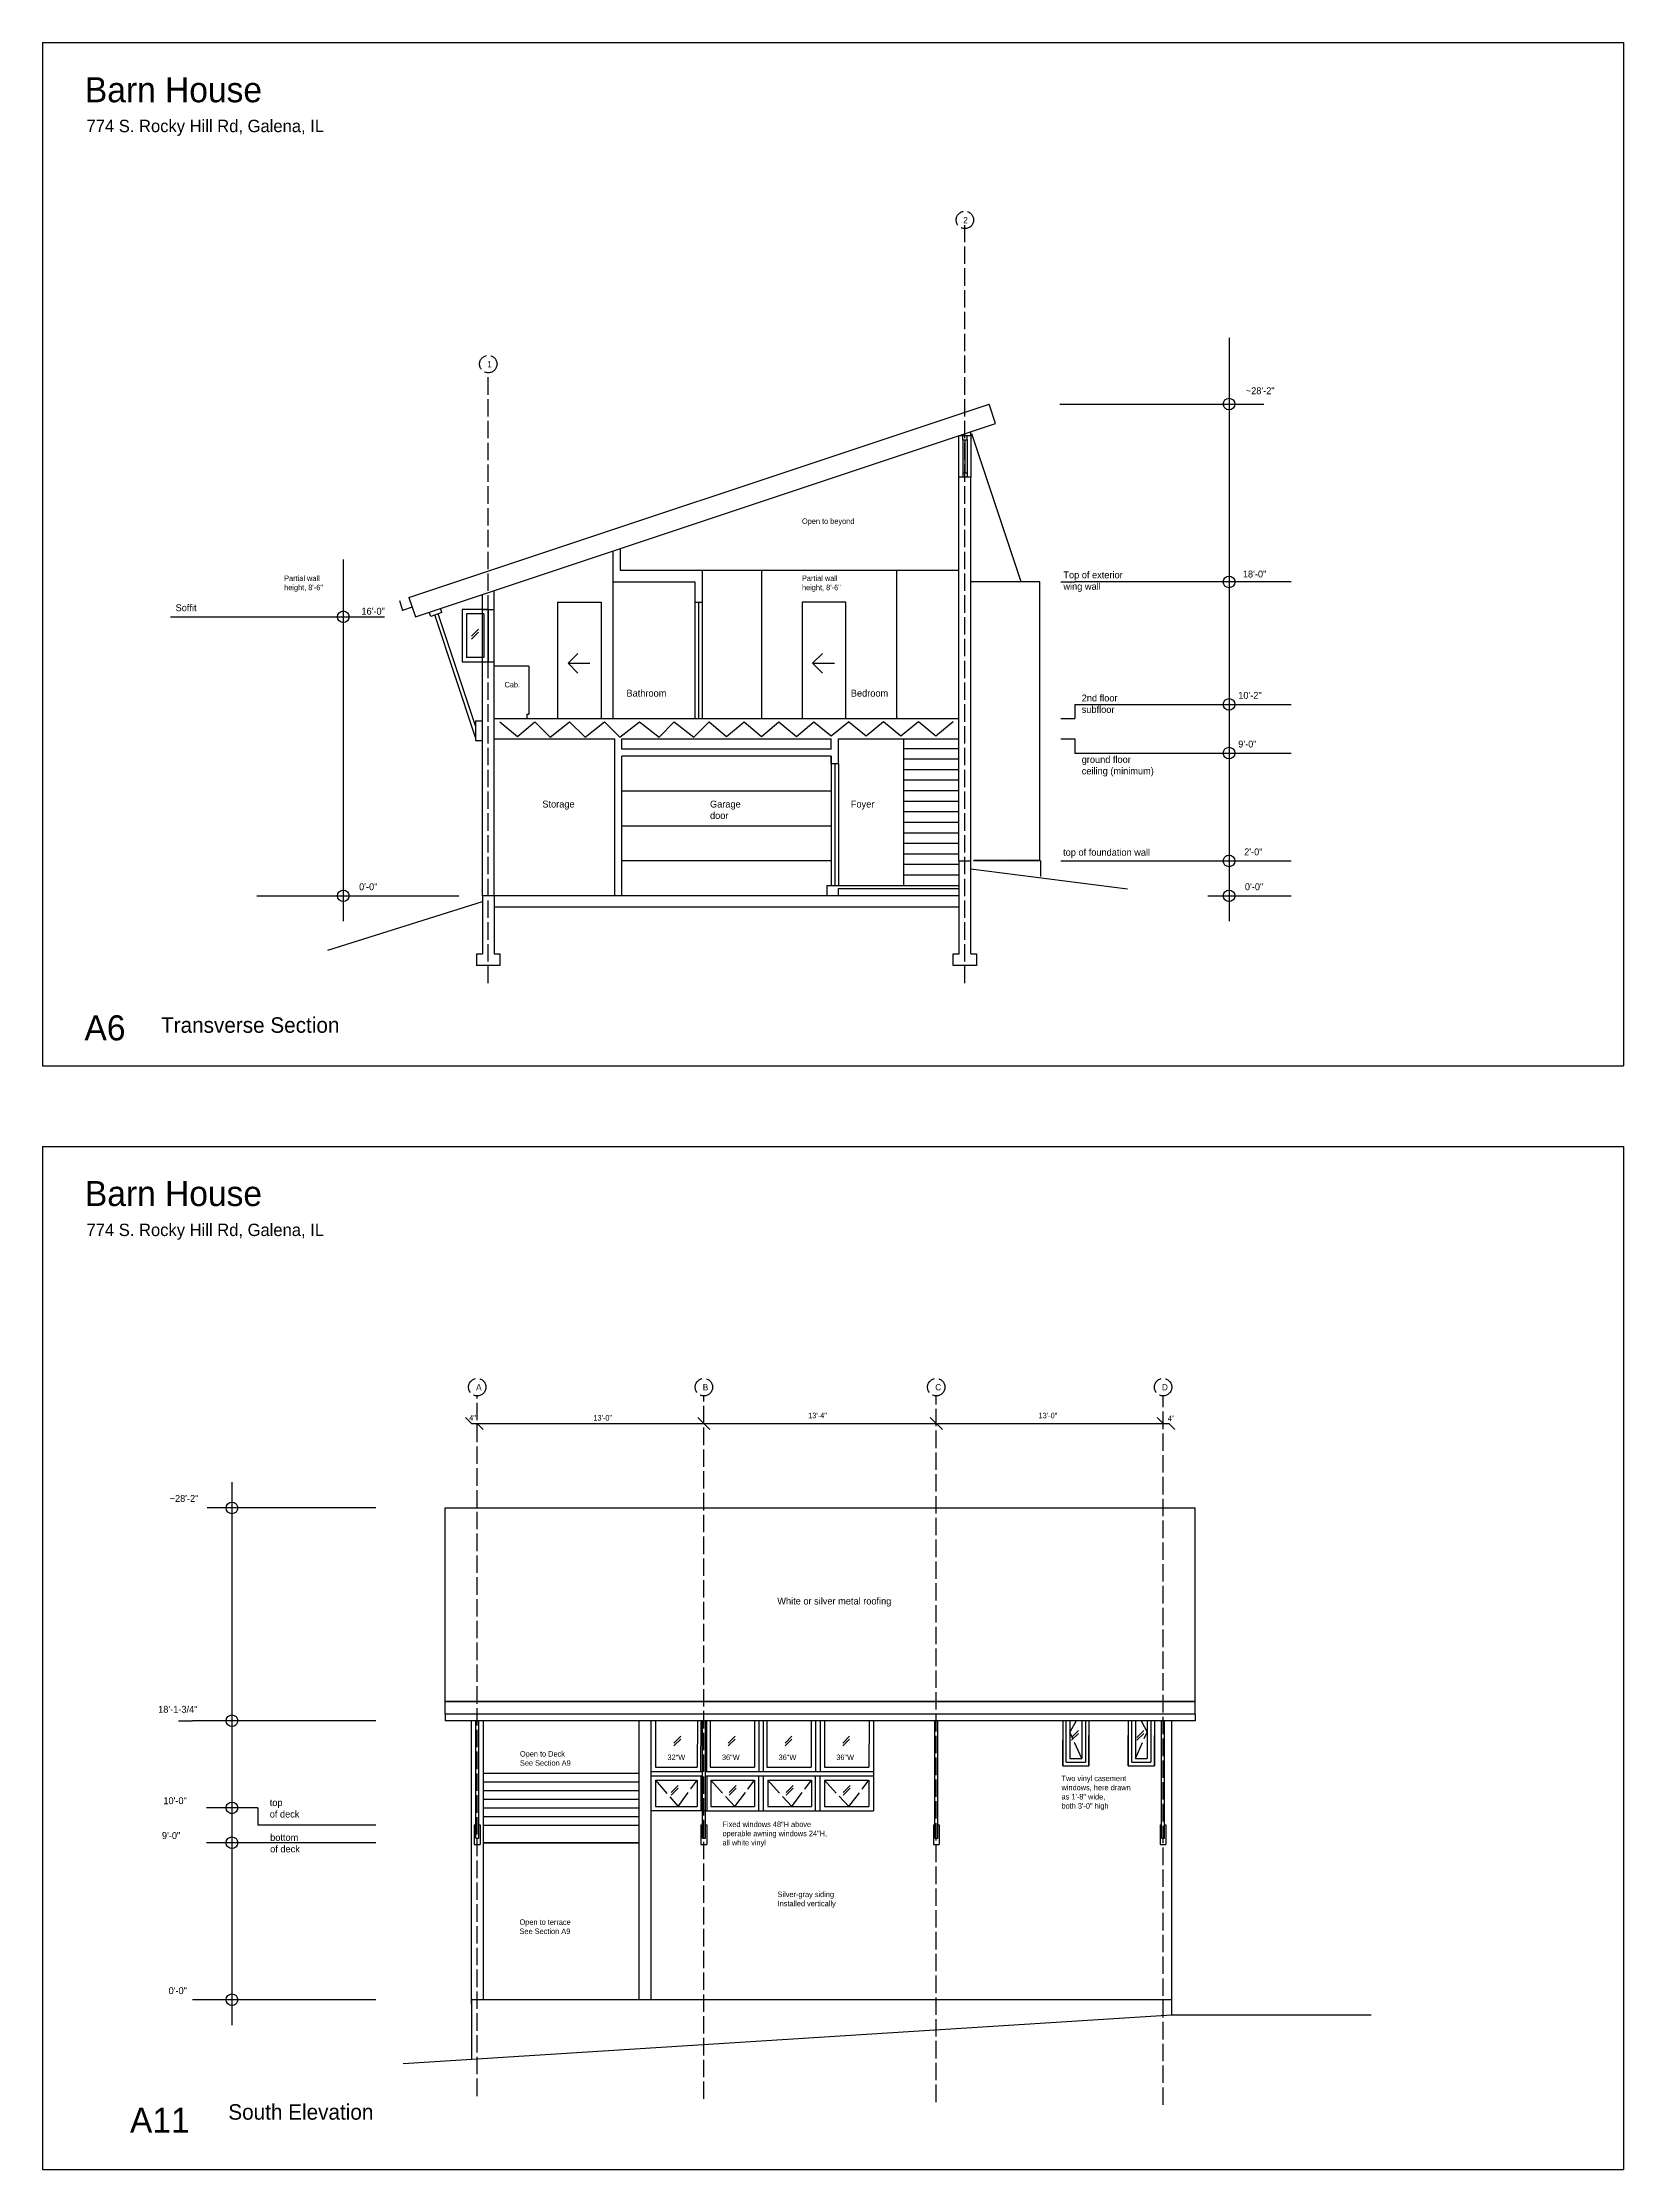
# Model space of a CAD drawing. Header units: inches. Extents: x 967 to 5652, y 0 to 2983.
# Drawn here: x 2166 to 3254, y 0 to 1464 of the extents above; entities that cross this region are included whole.
import ezdxf

# ---------------------------------------------------------------- set-up
doc = ezdxf.new("R2010")
doc.units = ezdxf.units.IN
doc.header["$MEASUREMENT"] = 0
doc.linetypes.add('ACAD_ISO02W100', pattern=[15, 12, -3])
for name, color, linetype in [('blocks', 251, 'Continuous'), ('const', 7, 'Continuous'), ('e1', 7, 'Continuous'), ('e2', 251, 'Continuous'), ('grid', 252, 'ACAD_ISO02W100'), ('millwork', 253, 'Continuous'), ('soffit', 253, 'ACAD_ISO02W100'), ('stairs', 140, 'Continuous'), ('walls', 7, 'Continuous')]:
    doc.layers.add(name, color=color, linetype=linetype)

msp = doc.modelspace()

# ---------------------------------------------------------------- linework, layer by layer
for p, q in [((2166, 1463.5), (3254, 1463.5)), ((2166, 1463.5), (2166, 759.5)), ((3254, 1463.5), (3254, 759.5)), ((2166, 1264.6), (2166, 759.5)), ((2796.8, 900.4), (2804.8, 900.4)), ((2166, 759.5), (2836.2, 759.5)), ((2166, 759.5), (3254, 759.5)), ((2166, 704), (2166, 0)), ((2166, 704), (3254, 704)), ((3254, 704), (3254, 0)), ((2461.2, 117.3), (2461.2, 113.8)), ((2166, 0), (3254, 0))]:
    msp.add_line(p, q)
at = {"layer": 'blocks'}
for p, q in [((2806.8, 900.9), (2828.3, 900.9)), ((2828.8, 900.9), (2852.3, 900.9))]:
    msp.add_line(p, q, dxfattribs=at)
at = {"layer": 'e1'}
for p, q in [((2800.8, 1190.1), (2800.8, 1167.4)), ((2804.8, 1164.4), (2796.7, 1164.4)), ((2804.8, 1164.4), (2804.8, 1164.4)), ((2558.5, 1113.7), (2558.5, 1092.4)), ((2563.5, 1115.3), (2563.5, 1100.4)), ((2563.5, 1100.4), (2619.9, 1100.4)), ((2468.8, 1073.4), (2468.8, 1083.8)), ((2476.8, 1073.4), (2476.8, 1086.4)), ((2558.5, 1092.4), (2614.9, 1092.4)), ((2411.6, 1079.5), (2413.8, 1072.8)), ((2418.2, 1081.7), (2422.6, 1068.4)), ((2472.8, 1073.4), (2454.8, 1073.4)), ((2454.8, 1073.4), (2454.8, 1037.4)), ((2468.8, 1073.4), (2476.8, 1073.4)), ((2472.8, 1037.4), (2472.8, 1073.4)), ((2472.8, 1073.4), (2472.8, 1037.4)), ((2614.9, 1078.4), (2619.9, 1078.4)), ((2617.4, 1078.4), (2617.4, 998.4)), ((2454.8, 1037.4), (2468.8, 1037.4)), ((2468.8, 1037.4), (2476.8, 1037.4)), ((2500.8, 1034.4), (2476.8, 1034.4)), ((2500.8, 1034.4), (2500.8, 1001.4)), ((2499.3, 1001.4), (2500.8, 1001.4)), ((2499.3, 1001.4), (2499.3, 998.4)), ((2708.8, 977.4), (2564.8, 977.4)), ((2564.8, 876.4), (2564.8, 972.4)), ((2708.8, 972.4), (2564.8, 972.4)), ((2708.8, 967.4), (2708.8, 968.4)), ((2708.8, 967.4), (2713.8, 967.4)), ((2711.3, 967.4), (2711.3, 883.4)), ((2713.8, 967.4), (2713.8, 968.4)), ((2559.8, 876.4), (2559.8, 956.4)), ((2713.8, 876.4), (2713.8, 881.4)), ((2457.1, 517.4), (2461.2, 513.3)), ((2465.2, 513.3), (2469.3, 509.2)), ((2617.1, 517.4), (2625.3, 509.2)), ((2777, 517.4), (2785.3, 509.2)), ((2933.1, 517.4), (2937.2, 513.3)), ((2941.2, 513.3), (2945.3, 509.2)), ((2443.2, 322.1), (2959.2, 322.1)), ((2959.2, 322.1), (2443.2, 322.1)), ((2959.2, 313.3), (2443.2, 313.3)), ((2443.2, 313.3), (2443.2, 308.8)), ((2959.2, 308.8), (2443.2, 308.8)), ((2464.2, 237.2), (2464.2, 308.8)), ((2466.2, 237.2), (2466.2, 308.8)), ((2469.2, 308.8), (2469.2, 116.8)), ((2576.6, 116.8), (2576.6, 308.8)), ((2620.2, 237.2), (2620.2, 308.8)), ((2622.2, 237.2), (2622.2, 308.8)), ((2780.1, 237.2), (2780.1, 308.8)), ((2782.1, 237.2), (2782.1, 308.8)), ((2936.2, 237.2), (2936.2, 308.8)), ((2938.2, 237.2), (2938.2, 308.8)), ((2959.2, 313.3), (2959.2, 308.8)), ((2469.2, 236.8), (2576.6, 236.8)), ((2469.2, 224.8), (2576.6, 224.8)), ((2461.2, 113.8), (2461.2, 76)), ((2943.2, 106.4), (3080.4, 106.4))]:
    msp.add_line(p, q, dxfattribs=at)
at = {"layer": 'e2'}
for p, q in [((2982.6, 1260.4), (2982.6, 859)), ((2866.1, 1214.8), (3006.5, 1214.8)), ((2796.7, 1164.4), (2796.7, 1193.1)), ((2799.3, 1190.1), (2799.3, 1167.4)), ((2802.3, 1190.1), (2802.3, 1167.4)), ((2804.8, 1193.1), (2804.8, 1164.4)), ((2839.5, 1092.4), (2805.5, 1194.4)), ((2796.7, 1164.4), (2796.7, 1164.4)), ((2373, 1107.8), (2373, 859)), ((2619.9, 1100.4), (2796.8, 1100.4)), ((2660.9, 1100.4), (2660.9, 998.4)), ((2753.8, 1100.4), (2753.8, 998.4)), ((2558.5, 1092.4), (2558.5, 998.4)), ((2852.3, 1092.4), (2804.8, 1092.4)), ((2852.3, 900.9), (2852.3, 1092.4)), ((2866.9, 1092.4), (2876.5, 1092.4)), ((3025.4, 1092.4), (2876.5, 1092.4)), ((2254, 1068.4), (2393.1, 1068.4)), ((2393.1, 1068.4), (2401.3, 1068.4)), ((2433.2, 1068.7), (2432.2, 1071.6)), ((2440.8, 1071.3), (2433.2, 1068.7)), ((2464.1, 985.4), (2436, 1069.7)), ((2464.1, 993.3), (2438.4, 1070.5)), ((2440.8, 1071.3), (2439.8, 1074.1)), ((2440.8, 1071.3), (2439.8, 1074.1)), ((2457.8, 1070.4), (2457.8, 1040.4)), ((2469.8, 1070.4), (2457.8, 1070.4)), ((2468.8, 1037.4), (2468.8, 1073.4)), ((2469.8, 1070.4), (2469.8, 1040.4)), ((2476.8, 1037.4), (2476.8, 1073.4)), ((2520.5, 1078.4), (2520.5, 998.4)), ((2520.5, 1078.4), (2550.5, 1078.4)), ((2550.5, 1078.4), (2550.5, 998.4)), ((2614.9, 1078.4), (2614.9, 998.4)), ((2619.9, 1078.4), (2619.9, 998.4)), ((2718.8, 1078.4), (2688.8, 1078.4)), ((2688.8, 1078.4), (2688.8, 998.4)), ((2718.8, 998.4), (2718.8, 1078.4)), ((2461.2, 1055), (2466, 1059.8)), ((2461.2, 1053), (2466, 1057.8)), ((2469.8, 1040.4), (2457.8, 1040.4)), ((2527.7, 1036.4), (2534.5, 1043.2)), ((2696, 1036.4), (2702.8, 1043.2)), ((2527.7, 1036.4), (2542.7, 1036.4)), ((2527.7, 1036.4), (2534.5, 1029.6)), ((2696, 1036.4), (2711, 1036.4)), ((2696, 1036.4), (2702.8, 1029.6)), ((2480.8, 996.1), (2492.8, 986.1)), ((2492.8, 986.1), (2504.8, 996.1)), ((2504.8, 996.1), (2515.4, 985.5)), ((2515.4, 985.5), (2528.8, 996.1)), ((2528.8, 996.1), (2539.4, 985.5)), ((2539.4, 985.5), (2552.8, 996.1)), ((2552.8, 996.1), (2563.4, 985.5)), ((2563.4, 985.5), (2576.8, 996.1)), ((2576.8, 996.1), (2590.3, 985.5)), ((2590.3, 985.5), (2600.8, 996.1)), ((2600.8, 996.1), (2614.3, 985.5)), ((2614.3, 985.5), (2624.8, 996.1)), ((2624.8, 996.1), (2636.8, 986.1)), ((2636.8, 986.1), (2648.8, 996.1)), ((2648.8, 996.1), (2660.8, 986.1)), ((2660.8, 986.1), (2672.8, 996.1)), ((2672.8, 996.1), (2684.8, 986.1)), ((2684.8, 986.1), (2696.8, 996.1)), ((2696.8, 996.1), (2708.8, 986.4)), ((2708.8, 986.4), (2720.8, 996.1)), ((2720.8, 996.4), (2732.8, 986.4)), ((2732.8, 986.4), (2744.8, 996.4)), ((2744.8, 996.4), (2756.8, 986.4)), ((2756.8, 986.4), (2768.8, 996.4)), ((2768.8, 996.4), (2780.8, 986.4)), ((2780.8, 986.4), (2792.8, 996.4)), ((2866.9, 998.4), (2876.5, 998.4)), ((2876.5, 1008.1), (3025.4, 1008.1)), ((2876.5, 1008.1), (2876.5, 998.4)), ((2866.9, 984.4), (2876.5, 984.4)), ((2876.5, 984.4), (2876.5, 974.6)), ((2708.8, 967.4), (2708.8, 883.4)), ((2713.8, 967.4), (2713.8, 883.4)), ((2876.5, 974.6), (3025.4, 974.6)), ((2709.1, 948.4), (2564.8, 948.4)), ((2709.1, 924.4), (2564.8, 924.4)), ((2709.1, 900.4), (2564.8, 900.4)), ((2852.8, 900.4), (2806.8, 900.4)), ((2852.8, 900.4), (2852.8, 889.7)), ((2866.9, 900.4), (3025.4, 900.4)), ((2313.5, 876.4), (2452.6, 876.4)), ((2967.9, 876.4), (3025.4, 876.4)), ((2461.2, 513.3), (2941.2, 513.3)), ((2296.4, 473), (2296.4, 99.4)), ((2395.3, 455.2), (2279.4, 455.2)), ((2259.5, 308.8), (2269.2, 308.8)), ((2278.9, 308.8), (2269.2, 308.8)), ((2395.3, 308.8), (2278.9, 308.8)), ((2584.6, 308.8), (2584.6, 117.3)), ((2587.9, 308.8), (2587.9, 276.8)), ((2616.7, 308.8), (2616.6, 276.8)), ((2619.1, 273.8), (2619.2, 308.8)), ((2623.1, 273.8), (2623.1, 308.8)), ((2625.4, 308.8), (2625.4, 276.8)), ((2656.1, 308.8), (2656.1, 276.8)), ((2659.1, 308.8), (2659.1, 273.8)), ((2662.1, 273.8), (2662.1, 308.8)), ((2664.4, 308.8), (2664.4, 276.8)), ((2695.1, 308.8), (2695.1, 276.8)), ((2698.1, 308.8), (2698.1, 273.8)), ((2701.1, 308.8), (2701.1, 273.8)), ((2704.1, 308.8), (2704.1, 276.8)), ((2734.9, 308.8), (2734.8, 276.8)), ((2737.9, 308.8), (2737.8, 246.7)), ((2868.2, 308.8), (2868.2, 277.8)), ((2870.6, 280.3), (2870.6, 308.8)), ((2873.1, 308.8), (2873.1, 282.8)), ((2881.2, 308.8), (2881.2, 282.8)), ((2883.7, 308.8), (2883.7, 280.3)), ((2886.2, 308.8), (2886.2, 277.8)), ((2913.2, 308.8), (2913.2, 277.8)), ((2915.6, 280.3), (2915.6, 308.8)), ((2918.1, 308.8), (2918.1, 282.8)), ((2926.2, 308.8), (2926.2, 282.8)), ((2928.7, 308.8), (2928.7, 280.3)), ((2931.2, 308.8), (2931.2, 277.8)), ((2600.5, 293.4), (2605.3, 298.2)), ((2600.5, 291.4), (2605.3, 296.2)), ((2638, 293.4), (2642.8, 298.2)), ((2638, 291.4), (2642.8, 296.2)), ((2677, 293.4), (2681.8, 298.2)), ((2677, 291.4), (2681.8, 296.2)), ((2716.7, 293.4), (2721.5, 298.2)), ((2716.7, 291.4), (2721.5, 296.2)), ((2868.2, 277.8), (2868.2, 295.4)), ((2874.2, 297.3), (2879, 302.1)), ((2874.2, 295.3), (2879, 300.1)), ((2886.2, 277.8), (2886.2, 298.6)), ((2913.2, 277.8), (2913.2, 298.6)), ((2919.2, 297.3), (2924, 302.1)), ((2919.2, 295.3), (2924, 300.1)), ((2931.2, 277.8), (2931.2, 298.6)), ((2870.6, 280.3), (2883.7, 280.3)), ((2873.1, 282.8), (2881.2, 282.8)), ((2915.6, 280.3), (2928.7, 280.3)), ((2918.1, 282.8), (2926.2, 282.8)), ((2469.2, 272.8), (2576.6, 272.8)), ((2469.2, 266.8), (2576.6, 266.8)), ((2584.6, 273.8), (2620.2, 273.8)), ((2584.6, 270.8), (2620.2, 270.8)), ((2587.9, 276.8), (2616.6, 276.8)), ((2587.9, 267.8), (2616.6, 267.8)), ((2587.9, 267.8), (2587.9, 249.7)), ((2598.6, 259.5), (2603.4, 264.3)), ((2616.6, 267.8), (2616.6, 249.7)), ((2619.1, 270.8), (2619.1, 246.7)), ((2622.2, 273.8), (2659.1, 273.8)), ((2622.2, 270.8), (2737.9, 270.8)), ((2623.1, 270.8), (2623.1, 246.7)), ((2625.4, 276.8), (2656.1, 276.8)), ((2625.9, 267.8), (2656.1, 267.8)), ((2625.9, 267.8), (2625.9, 249.7)), ((2638.5, 259.5), (2643.3, 264.3)), ((2656.1, 267.8), (2656.1, 249.7)), ((2659.1, 273.8), (2698.1, 273.8)), ((2659.1, 246.7), (2659.1, 270.8)), ((2662.1, 246.7), (2662.1, 270.8)), ((2664.4, 276.8), (2695.1, 276.8)), ((2665.1, 267.8), (2695.3, 267.8)), ((2665.1, 267.8), (2665.1, 249.7)), ((2677.8, 259.5), (2682.6, 264.3)), ((2695.3, 267.8), (2695.3, 249.7)), ((2698.1, 273.8), (2737.9, 273.8)), ((2698.1, 246.7), (2698.1, 270.8)), ((2701.1, 246.7), (2701.1, 270.8)), ((2704.1, 276.8), (2734.8, 276.8)), ((2704.1, 267.8), (2734.8, 267.8)), ((2704.1, 267.8), (2704.1, 249.7)), ((2704.4, 270.8), (2737.9, 270.8)), ((2717, 259.5), (2721.8, 264.3)), ((2734.8, 267.8), (2734.8, 249.7)), ((2868.2, 277.8), (2886.2, 277.8)), ((2868.2, 277.8), (2886.2, 277.8)), ((2913.2, 277.8), (2931.2, 277.8)), ((2913.2, 277.8), (2931.2, 277.8)), ((2469.2, 260.8), (2576.6, 260.8)), ((2469.2, 254.8), (2576.6, 254.8)), ((2587.9, 249.7), (2616.6, 249.7)), ((2598.6, 257.5), (2603.4, 262.3)), ((2625.9, 249.7), (2656.1, 249.7)), ((2638.5, 257.5), (2643.3, 262.3)), ((2665.1, 249.7), (2695.3, 249.7)), ((2677.8, 257.5), (2682.6, 262.3)), ((2704.1, 249.7), (2734.8, 249.7)), ((2717, 257.5), (2721.8, 262.3)), ((2314.2, 248.8), (2278.9, 248.8)), ((2314.2, 248.8), (2314.2, 236.8)), ((2395.3, 236.8), (2314.2, 236.8)), ((2464.2, 227.9), (2464.2, 237.2)), ((2466.2, 227.9), (2466.2, 237.2)), ((2469.2, 248.8), (2576.6, 248.8)), ((2469.2, 242.8), (2576.6, 242.8)), ((2622.2, 246.7), (2584.6, 246.7)), ((2620.2, 227.9), (2620.2, 237.2)), ((2622.2, 246.7), (2737.8, 246.7)), ((2622.2, 227.9), (2622.2, 237.2)), ((2780.1, 227.9), (2780.1, 237.2)), ((2782.1, 227.9), (2782.1, 237.2)), ((2936.2, 227.9), (2936.2, 237.2)), ((2938.2, 227.9), (2938.2, 237.2)), ((2395.3, 224.8), (2278.9, 224.8)), ((2464.2, 227.9), (2466.2, 227.9)), ((2620.2, 227.9), (2622.2, 227.9)), ((2780.1, 227.9), (2782.1, 227.9)), ((2780.1, 227.9), (2782.1, 227.9)), ((2936.2, 227.9), (2938.2, 227.9)), ((2461.2, 117.3), (2461.2, 113.8)), ((2395.3, 116.8), (2269.2, 116.8))]:
    msp.add_line(p, q, dxfattribs=at)
for centre in [(2982.6, 1214.8), (2982.6, 1092.4), (2373, 1068.4), (2982.6, 1008.1), (2982.6, 974.6), (2982.6, 900.4), (2373, 876.4), (2982.6, 876.4), (2296.4, 455.2), (2296.4, 308.8), (2296.4, 248.8), (2296.4, 224.8), (2296.4, 116.8)]:
    msp.add_circle(centre, 4, dxfattribs=at)
at = {"layer": 'grid'}
for p, q in [((2800.8, 816.2), (2800.8, 1337.8)), ((2472.8, 816.2), (2472.8, 1236.3)), ((2465.2, 50.5), (2465.2, 532.3)), ((2621.2, 48.5), (2621.2, 532.3)), ((2781.1, 46.4), (2781.1, 532.3)), ((2937.2, 44.5), (2937.2, 532.3))]:
    msp.add_line(p, q, dxfattribs=at)
for centre in [(2800.8, 1341.5), (2472.8, 1242.3), (2465.2, 538.3), (2621.2, 538.3), (2781.1, 538.3), (2937.2, 538.3)]:
    msp.add_circle(centre, 6, dxfattribs=at)
at = {"layer": 'millwork'}
for p, q in [((2464.1, 996.8), (2464.1, 983.2)), ((2464.1, 996.8), (2468.6, 996.8)), ((2464.1, 983.2), (2468.6, 983.2)), ((2758.8, 883.4), (2758.8, 984.4)), ((2463.1, 237.2), (2463.1, 223.6)), ((2463.1, 237.2), (2464.2, 237.2)), ((2466.2, 237.2), (2467.2, 237.2)), ((2467.2, 237.2), (2467.2, 223.6)), ((2619.1, 237.2), (2619.1, 223.6)), ((2619.1, 237.2), (2620.2, 237.2)), ((2622.2, 237.2), (2623.2, 237.2)), ((2623.2, 237.2), (2623.2, 223.6)), ((2779.1, 237.2), (2779.1, 223.6)), ((2779.1, 237.2), (2780.1, 237.2)), ((2782.1, 237.2), (2783.2, 237.2)), ((2783.2, 237.2), (2783.2, 223.6)), ((2935.1, 237.2), (2935.1, 223.6)), ((2935.1, 237.2), (2936.2, 237.2)), ((2938.2, 237.2), (2939.2, 237.2)), ((2939.2, 237.2), (2939.2, 223.6)), ((2463.1, 223.6), (2467.2, 223.6)), ((2619.1, 223.6), (2623.2, 223.6)), ((2779.1, 223.6), (2783.2, 223.6)), ((2935.1, 223.6), (2939.2, 223.6))]:
    msp.add_line(p, q, dxfattribs=at)
at = {"layer": 'soffit'}
for p, q in [((2877.3, 308.8), (2873.1, 300.8)), ((2922, 308.8), (2926.2, 300.8)), ((2881.2, 282.8), (2873.1, 300.8)), ((2918.1, 282.8), (2926.2, 300.8)), ((2587.9, 267.8), (2603.4, 249.7)), ((2603.4, 249.7), (2616.6, 267.8)), ((2625.9, 267.8), (2642.5, 249.7)), ((2642.5, 249.7), (2656.1, 267.8)), ((2665.1, 267.8), (2681.7, 249.7)), ((2681.7, 249.7), (2695.3, 267.8)), ((2704.1, 267.8), (2721, 249.7)), ((2721, 249.7), (2734.8, 267.8))]:
    msp.add_line(p, q, dxfattribs=at)
at = {"layer": 'stairs'}
for p, q in [((2796.8, 977.6), (2758.8, 977.6)), ((2796.8, 970.4), (2758.8, 970.4)), ((2796.8, 963.1), (2758.8, 963.1)), ((2796.8, 955.9), (2758.8, 955.9)), ((2796.8, 948.6), (2758.8, 948.6)), ((2796.8, 941.4), (2758.8, 941.4)), ((2796.8, 934.1), (2758.8, 934.1)), ((2796.8, 926.9), (2758.8, 926.9)), ((2796.8, 919.6), (2758.8, 919.6)), ((2796.8, 912.4), (2758.8, 912.4)), ((2796.8, 905.1), (2758.8, 905.1)), ((2796.8, 897.9), (2758.8, 897.9)), ((2796.8, 890.6), (2758.8, 890.6))]:
    msp.add_line(p, q, dxfattribs=at)
at = {"layer": 'walls'}
for p, q in [((2418.2, 1081.7), (2817.4, 1214.8)), ((2821.9, 1201.5), (2817.4, 1214.8)), ((2422.6, 1068.4), (2821.9, 1201.5)), ((2796.7, 1193.1), (2804.8, 1193.1)), ((2799.3, 1190.1), (2799.3, 1193.1)), ((2799.3, 1190.1), (2802.3, 1190.1)), ((2802.3, 1190.1), (2802.3, 1193.1)), ((2804.8, 1193.1), (2804.8, 1195.8)), ((2804.8, 1193.1), (2804.8, 1195.8)), ((2796.7, 900.4), (2796.7, 1164.4)), ((2799.3, 1167.4), (2802.3, 1167.4)), ((2799.3, 1167.4), (2799.3, 1164.4)), ((2802.3, 1167.4), (2802.3, 1164.4)), ((2804.8, 900.4), (2804.8, 1164.4)), ((2619.9, 1100.4), (2619.9, 1078.4)), ((2614.9, 1092.4), (2614.9, 1078.4)), ((2420.4, 1075), (2413.8, 1072.8)), ((2468.8, 876.4), (2468.8, 1037.4)), ((2476.8, 876.4), (2476.8, 1037.4)), ((2476.8, 998.4), (2796.8, 998.4)), ((2476.8, 984.4), (2559.8, 984.4)), ((2559.8, 956.4), (2559.8, 984.4)), ((2564.8, 984.4), (2708.8, 984.4)), ((2564.8, 977.4), (2564.8, 984.4)), ((2708.8, 977.4), (2708.8, 984.4)), ((2713.8, 984.4), (2796.8, 984.4)), ((2713.8, 968.4), (2713.8, 984.4)), ((2708.8, 972.4), (2708.8, 967.4)), ((2708.8, 968.4), (2708.8, 972.4)), ((2796.8, 836.4), (2796.8, 900.4)), ((2804.8, 836.4), (2804.8, 900.4)), ((2804.8, 895), (2912.7, 881.2)), ((2705.8, 883.4), (2796.8, 883.4)), ((2705.8, 883.4), (2705.8, 876.4)), ((2713.8, 881.4), (2796.8, 881.4)), ((2362.3, 838.9), (2468.8, 872.4)), ((2796.8, 876.4), (2468.8, 876.4)), ((2468.8, 876.4), (2468.8, 856.9)), ((2468.8, 873.6), (2468.8, 836.4)), ((2476.8, 876.4), (2476.8, 836.4)), ((2476.8, 868.9), (2796.8, 868.9)), ((2464.8, 836.4), (2468.8, 836.4)), ((2464.8, 836.4), (2464.8, 828.4)), ((2476.8, 836.4), (2480.8, 836.4)), ((2480.8, 836.4), (2480.8, 828.4)), ((2792.8, 836.4), (2796.8, 836.4)), ((2792.8, 828.4), (2792.8, 836.4)), ((2804.8, 836.4), (2808.8, 836.4)), ((2808.8, 836.4), (2808.8, 828.4)), ((2480.8, 828.4), (2464.8, 828.4)), ((2468.8, 828.4), (2464.8, 828.4)), ((2808.8, 828.4), (2792.8, 828.4)), ((2443.2, 455.2), (2959.2, 455.2)), ((2443.2, 313.3), (2443.2, 455.2)), ((2959.2, 313.3), (2959.2, 455.2)), ((2461.2, 113.8), (2461.2, 308.8)), ((2943.2, 106.4), (2943.2, 308.8)), ((2576.6, 224.8), (2469.2, 224.8)), ((2576.6, 224.8), (2469.2, 224.8)), ((2414.2, 73), (2943.2, 106.4)), ((2943.2, 116.8), (2461.2, 116.8))]:
    msp.add_line(p, q, dxfattribs=at)

# ---------------------------------------------------------------- texts
at = {"layer": 'const', "attachment_point": 1}
for s, insert, char_height, width in [('Barn House', (2195.2, 1439.7), 17.26, 6582.049), ('774 S. Rocky Hill Rd, Galena, IL', (2196.3, 1410.4), 8.525, 3250.395), ('2', (2799.7, 1343.5), 4.26, 1625.197), ('1', (2472.1, 1244.4), 4.26, 1625.197), ('~28\'-2"', (2994.1, 1226.3), 4.74, 1805.775), ('Open to beyond', (2688.7, 1136.1), 3.789, 1444.62), ('Top of exterior\\Pwing wall', (2868.6, 1099.6), 4.736, 1805.775), ('18\'-0"', (2992.1, 1100.2), 4.74, 1805.775), ('Partial wall^Jheight, 8\'-6"', (2332.3, 1096.8), 3.789, 1444.62), ('Partial wall^Jheight, 8\'-6"', (2332.3, 1096.8), 3.789, 1444.62), ('Partial wall^Jheight, 8\'-6"', (2688.7, 1096.8), 3.789, 1444.62), ('Soffit', (2257.6, 1077), 4.74, 1805.775), ('16\'-0"', (2385.5, 1074.6), 4.74, 1805.775), ('Cab.', (2484, 1023.6), 3.79, 1444.62), ('Bathroom', (2567.9, 1018.2), 4.74, 1805.775), ('Bedroom', (2722.3, 1018.2), 4.74, 1805.775), ('2nd floor^Jsubfloor', (2881.2, 1014.9), 4.736, 1805.775), ('10\'-2"', (2988.9, 1016.7), 4.74, 1805.775), ('9\'-0"', (2988.9, 983.2), 4.74, 1805.775), ('ground floor^Jceiling (minimum)', (2881.2, 972.6), 4.736, 1805.775), ('Storage', (2510, 941.9), 4.74, 1805.775), ('Garage^Jdoor', (2625.4, 941.9), 4.736, 1805.775), ('Foyer', (2722.3, 941.9), 4.74, 1805.775), ('top of foundation wall', (2868.4, 908.7), 4.736, 1805.775), ('2\'-0"', (2993, 909), 4.74, 1805.775), ('0\'-0"', (2383.9, 885), 4.74, 1805.775), ('0\'-0"', (2993.5, 885), 4.74, 1805.775), ('A6', (2194.9, 794.2), 17.26, 6582.049), ('Transverse Section', (2247.6, 792.8), 10.656, 4062.993), ('Barn House', (2195.2, 680.2), 17.26, 6582.049), ('774 S. Rocky Hill Rd, Galena, IL', (2196.3, 650.8), 8.525, 3250.395), ('A', (2464.4, 540.4), 4.26, 1625.197), ('B', (2620.4, 540.4), 4.26, 1625.197), ('C', (2780.4, 540.4), 4.26, 1625.197), ('D', (2936.4, 540.4), 4.26, 1625.197), ('\\P4"', (2459.7, 525.4), 3.79, 1444.62), ('\\P13\'-0"', (2545.1, 525.4), 3.79, 1444.62), ('\\P13\'-4"', (2692.9, 527), 3.79, 1444.62), ('\\P13\'-0"', (2851.5, 527), 3.79, 1444.62), ('\\P4"', (2940.4, 525), 3.79, 1444.62), ('~28\'-2"', (2253.5, 464.1), 4.74, 1805.775), ('White or silver metal roofing', (2671.7, 393.5), 4.736, 1805.775), ('18\'-1-3/4"', (2245.6, 319), 4.74, 1805.775), ('Open to Deck^JSee Section A9', (2494.6, 287.9), 3.789, 1444.62), ('32"W', (2596.1, 285.5), 3.79, 1444.62), ('36"W', (2633.6, 285.5), 3.79, 1444.62), ('36"W', (2672.6, 285.5), 3.79, 1444.62), ('36"W', (2712.3, 285.5), 3.79, 1444.62), ('Two vinyl casement^Jwindows, here drawn^Jas 1\'-8" wide,^Jboth 3\'-0" high', (2867.3, 271), 3.789, 1444.62), ('10\'-0"', (2249.2, 256.1), 4.74, 1805.775), ('top^Jof deck', (2322.4, 254.8), 4.736, 1805.775), ('Fixed windows 48"H above^Joperable awning windows 24"H,\\Pall white vinyl', (2634, 239.4), 3.789, 1444.62), ('9\'-0"', (2248.2, 232.1), 4.74, 1805.775), ('bottom^Jof deck', (2322.7, 230.8), 4.736, 1805.775), ('Silver-gray siding^JInstalled vertically', (2671.9, 191.2), 3.789, 1444.62), ('Open to terrace^JSee Section A9', (2494.3, 172.1), 3.789, 1444.62), ('0\'-0"', (2252.8, 125.4), 4.74, 1805.775), ('South Elevation', (2293.9, 44.9), 10.656, 4062.993), ('A11', (2226.2, 42.5), 17.26, 6582.049)]:
    msp.add_mtext(s, dxfattribs=dict(at, insert=insert, char_height=char_height, width=width))

doc.saveas('drawing.dxf')
